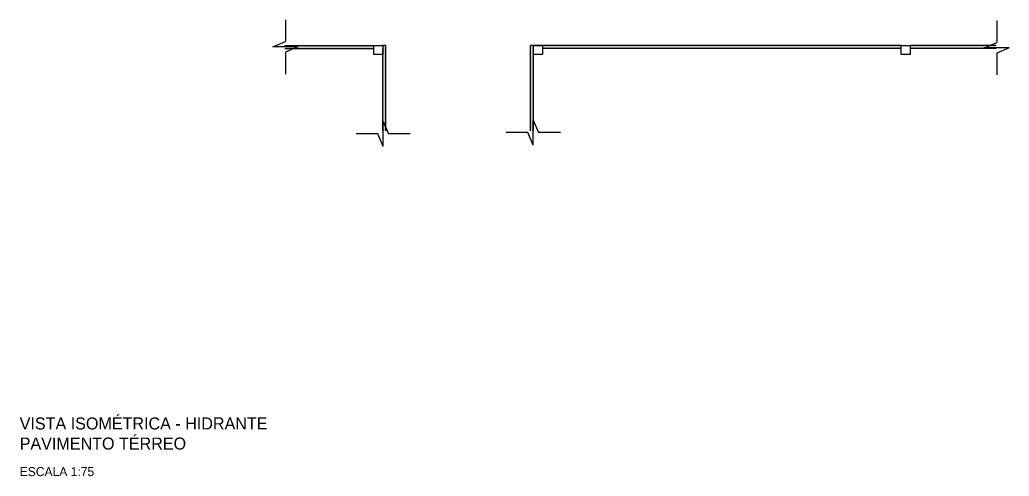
# Model space of a CAD drawing. Header units: millimetres. Extents: x 952 to 2017, y 419 to 1447.
# Drawn here: x 1000.81 to 1017.24, y 448.24 to 455.83 of the extents above; entities that cross this region are included whole.
import ezdxf

# ---------------------------------------------------------------- set-up
doc = ezdxf.new("R2010")
doc.units = ezdxf.units.MM
doc.layers.add('pena02', color=2, linetype='Continuous')
doc.layers.add('pena04', color=4, linetype='Continuous')
doc.styles.get("Standard").update_dxf_attribs({"font": 'ERASLGHT.TTF'})

msp = doc.modelspace()

# ---------------------------------------------------------------- hatches: boundary and pattern name
at = {"layer": 'pena02'}
for points in [[(1005.211, 455.399), (1005.211, 455.349), (1006.691, 455.349), (1006.691, 455.399)], [(1006.891, 455.399), (1006.841, 455.399), (1006.841, 455.249), (1006.841, 453.981), (1006.891, 453.981)], [(1009.291, 453.981), (1009.341, 453.981), (1009.341, 455.349), (1009.341, 455.399), (1009.291, 455.399)], [(1015.449, 455.349), (1015.449, 455.399), (1009.491, 455.399), (1009.491, 455.349)], [(1017.029, 455.349), (1017.029, 455.399), (1015.599, 455.399), (1015.599, 455.349)]]:
    msp.add_hatch(color=256, dxfattribs=at).paths.add_polyline_path(points)

# ---------------------------------------------------------------- linework, layer by layer
for p, q in [((1005.222, 455.828), (1005.222, 455.466)), ((1017.036, 455.815), (1017.036, 455.452)), ((1005.014, 455.378), (1005.222, 455.466)), ((1005.429, 455.378), (1005.014, 455.378)), ((1005.211, 455.399), (1006.691, 455.399)), ((1005.429, 455.378), (1005.222, 455.29)), ((1006.891, 455.399), (1006.841, 455.399)), ((1006.891, 453.981), (1006.891, 455.399)), ((1015.449, 455.399), (1009.291, 455.399)), ((1009.291, 453.981), (1009.291, 455.399)), ((1017.029, 455.399), (1015.599, 455.399)), ((1016.828, 455.364), (1017.036, 455.452)), ((1005.211, 455.349), (1006.691, 455.349)), ((1005.222, 455.29), (1005.222, 454.927)), ((1006.841, 453.981), (1006.841, 455.349)), ((1009.341, 453.981), (1009.341, 455.349)), ((1015.449, 455.349), (1009.491, 455.349)), ((1017.029, 455.349), (1015.599, 455.349)), ((1017.243, 455.364), (1016.828, 455.364)), ((1017.243, 455.364), (1017.036, 455.276)), ((1017.036, 455.276), (1017.036, 454.913)), ((1006.845, 453.724), (1006.845, 454.139)), ((1006.845, 454.139), (1006.933, 453.932)), ((1009.337, 453.747), (1009.337, 454.162)), ((1009.337, 454.162), (1009.425, 453.955)), ((1006.757, 453.932), (1006.394, 453.932)), ((1006.845, 453.724), (1006.757, 453.932)), ((1007.295, 453.932), (1006.933, 453.932)), ((1009.249, 453.955), (1008.887, 453.955)), ((1009.337, 453.747), (1009.249, 453.955)), ((1009.788, 453.955), (1009.425, 453.955))]:
    msp.add_line(p, q, dxfattribs=at)
at = {"layer": 'pena04'}
for points in [[(1006.691, 455.249), (1006.691, 455.399), (1006.841, 455.399), (1006.841, 455.249)], [(1009.341, 455.249), (1009.341, 455.399), (1009.491, 455.399), (1009.491, 455.249)], [(1015.449, 455.249), (1015.449, 455.399), (1015.599, 455.399), (1015.599, 455.249)]]:
    msp.add_lwpolyline(points, close=True, dxfattribs=at)

# ---------------------------------------------------------------- texts
at = {"layer": 'pena02', "char_height": 0.2, "width": 11.6204, "attachment_point": 1}
for s, insert in [('{\\fEras Demi ITC|b0|i0|c0|p34;VISTA ISOMÉTRICA - HIDRANTE\\PPAVIMENTO TÉRREO}', (1000.808, 449.221)), ('{\\fEras Demi ITC|b0|i0|c0|p34;\\H0.75x;ESCALA 1:75}', (1000.808, 448.396))]:
    msp.add_mtext(s, dxfattribs=dict(at, insert=insert))

doc.saveas('drawing.dxf')
